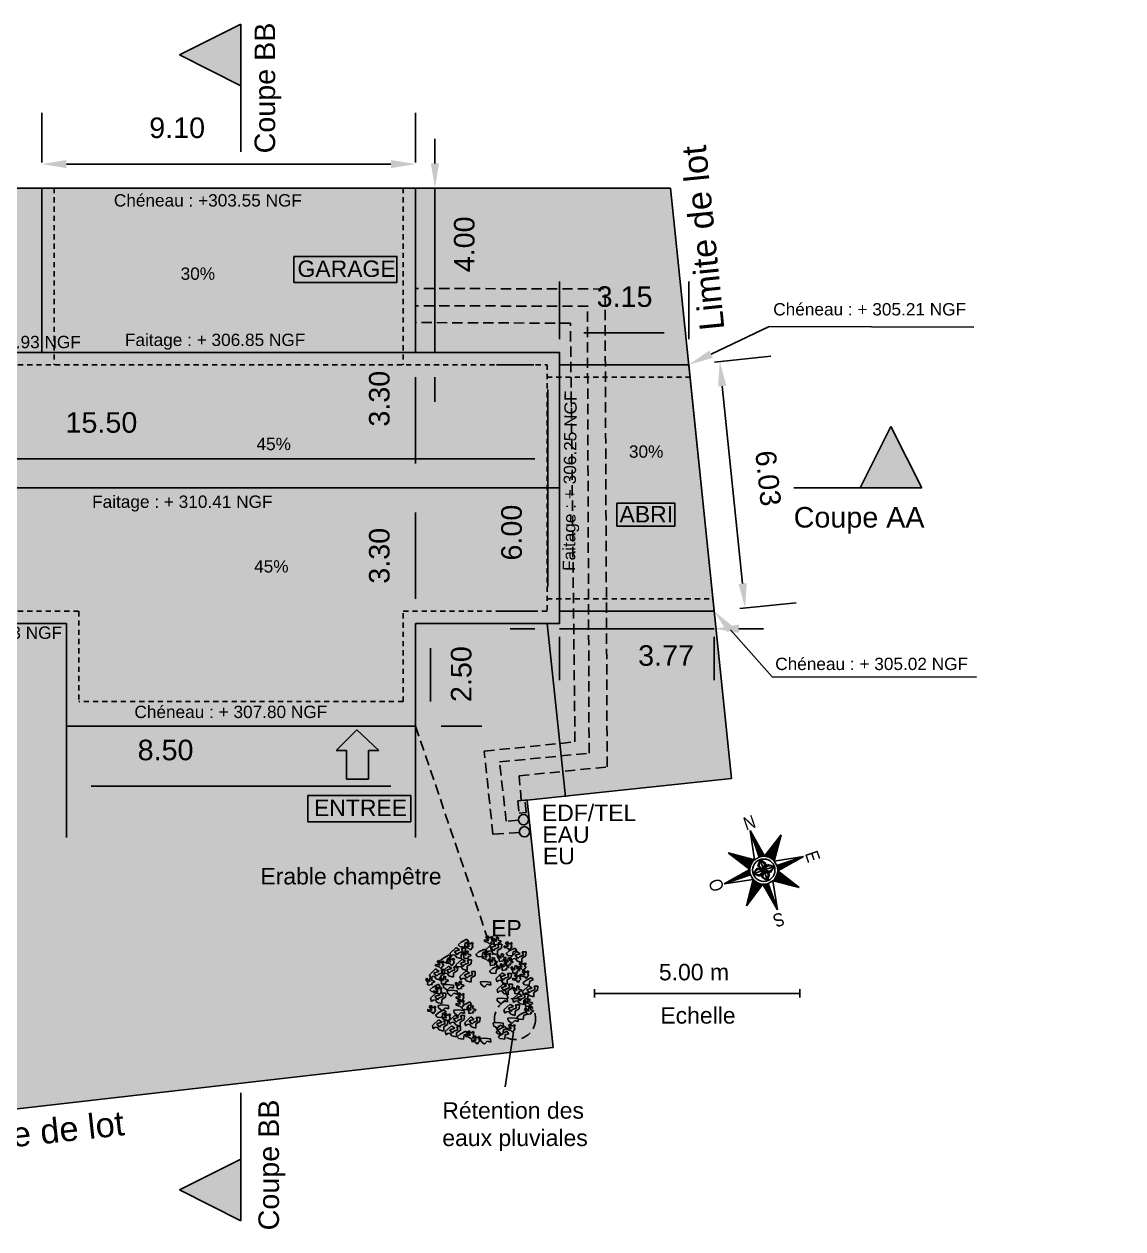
# Model space of a CAD drawing. Header units: millimetres. Extents: x 2330.9 to 2374, y 1703.3 to 1732.6.
# Drawn here: x 2347.2 to 2373.95, y 1703.26 to 1732.59 of the extents above; entities that cross this region are included whole.
import ezdxf
from ezdxf import colors
from ezdxf.entities.mleader import LeaderData, LeaderLine
from ezdxf.math import Vec2, Vec3

# ---------------------------------------------------------------- set-up
doc = ezdxf.new("R2010")
doc.units = ezdxf.units.MM
doc.linetypes.add('CACHE', pattern=[0.375, 0.25, -0.125])
doc.linetypes.add('PTS_EXT', pattern=[999999, 0, -999999])
for name, color, linetype in [('Cotations', 1, 'Continuous'), ('Espaces verts', 82, 'Continuous'), ('LimitesLot', 5, 'Continuous'), ('Maison', 7, 'Continuous'), ('Réseaux', 8, 'Continuous'), ('Texte', 7, 'Continuous')]:
    doc.layers.add(name, color=color, linetype=linetype)
doc.styles.get("Standard").update_dxf_attribs({"font": 'Arial.ttf'})
doc.dimstyles.new('ISO-25', dxfattribs={"dimtxt": 2.5, "dimasz": 2.5, "dimexe": 1.25, "dimexo": 0.625, "dimtad": 1, "dimtxsty": 'Standard', "dimcen": 2.5, "dimadec": 0, "dimazin": 0, "dimtfac": 1, "dimtmove": 0, "dimatfit": 3, "dimfxl": 1, "dimarcsym": 0})

# ---------------------------------------------------------------- blocks, each defined once
blk = doc.blocks.new('*D10')
at = {"layer": 'Cotations', "color": 0, "lineweight": -2, "transparency": 16777216}
for p, q in [((2344.734, 1721.92), (2344.734, 1723.257)), ((2360.234, 1721.92), (2360.234, 1723.257)), ((2345.334, 1722.007), (2359.634, 1722.007))]:
    blk.add_line(p, q, dxfattribs=at)
at = {"layer": 'Cotations', "color": 0, "transparency": 16777216}
for points in [[(2345.334, 1722.107), (2345.334, 1721.907), (2344.734, 1722.007)], [(2359.634, 1722.107), (2359.634, 1721.907), (2360.234, 1722.007)]]:
    blk.add_solid(points, dxfattribs=at)
at = {"layer": 'Defpoints', "color": 0, "transparency": 16777216}
for p in [(2360.234, 1722.007), (2344.734, 1721.295), (2360.234, 1721.295)]:
    blk.add_point(p, dxfattribs=at)
at = {"layer": 'Cotations', "color": 0, "transparency": 16777216, "insert": (2349.087, 1722.887), "char_height": 0.5, "attachment_point": 5}
blk.add_mtext('15.50', dxfattribs=at)
blk = doc.blocks.new('*D11')
at = {"layer": 'Cotations', "color": 0, "lineweight": -2, "transparency": 16777216}
for p, q in [((2348.234, 1717.37), (2348.234, 1712.785)), ((2356.734, 1717.37), (2356.734, 1712.785)), ((2348.834, 1714.035), (2356.134, 1714.035))]:
    blk.add_line(p, q, dxfattribs=at)
at = {"layer": 'Cotations', "color": 0, "transparency": 16777216}
for points in [[(2348.834, 1714.135), (2348.834, 1713.935), (2348.234, 1714.035)], [(2356.134, 1714.135), (2356.134, 1713.935), (2356.734, 1714.035)]]:
    blk.add_solid(points, dxfattribs=at)
at = {"layer": 'Defpoints', "color": 0, "transparency": 16777216}
for p in [(2348.234, 1717.995), (2356.734, 1717.995), (2356.734, 1714.035)]:
    blk.add_point(p, dxfattribs=at)
at = {"layer": 'Cotations', "color": 0, "transparency": 16777216, "insert": (2350.648, 1714.915), "char_height": 0.5, "attachment_point": 5}
blk.add_mtext('8.50', dxfattribs=at)
blk = doc.blocks.new('*D13')
at = {"layer": 'Cotations', "color": 0, "lineweight": -2, "transparency": 16777216}
for p, q in [((2357.359, 1717.995), (2358.345, 1717.995)), ((2357.095, 1717.395), (2357.095, 1716.095)), ((2357.359, 1715.495), (2358.345, 1715.495))]:
    blk.add_line(p, q, dxfattribs=at)
at = {"layer": 'Cotations', "color": 0, "transparency": 16777216}
for points in [[(2356.995, 1717.395), (2357.195, 1717.395), (2357.095, 1717.995)], [(2356.995, 1716.095), (2357.195, 1716.095), (2357.095, 1715.495)]]:
    blk.add_solid(points, dxfattribs=at)
at = {"layer": 'Defpoints', "color": 0, "transparency": 16777216}
for p in [(2356.734, 1717.995), (2356.734, 1715.495), (2357.095, 1715.495)]:
    blk.add_point(p, dxfattribs=at)
at = {"layer": 'Cotations', "color": 0, "transparency": 16777216, "insert": (2357.847, 1716.765), "char_height": 0.5, "attachment_point": 5, "rotation": 90}
blk.add_mtext('2.50', dxfattribs=at)
blk = doc.blocks.new('*D14')
at = {"layer": 'Cotations', "color": 0, "lineweight": -2, "transparency": 16777216}
for p, q in [((2347.634, 1729.22), (2347.634, 1730.429)), ((2356.734, 1729.22), (2356.734, 1730.429)), ((2348.234, 1729.179), (2356.134, 1729.179))]:
    blk.add_line(p, q, dxfattribs=at)
at = {"layer": 'Cotations', "color": 0, "transparency": 16777216}
for points in [[(2348.234, 1729.279), (2348.234, 1729.079), (2347.634, 1729.179)], [(2356.134, 1729.279), (2356.134, 1729.079), (2356.734, 1729.179)]]:
    blk.add_solid(points, dxfattribs=at)
at = {"layer": 'Defpoints', "color": 0, "transparency": 16777216}
for p in [(2356.734, 1729.179), (2347.634, 1728.595), (2356.734, 1728.595)]:
    blk.add_point(p, dxfattribs=at)
at = {"layer": 'Cotations', "color": 0, "transparency": 16777216, "insert": (2350.93, 1730.059), "char_height": 0.5, "attachment_point": 5}
blk.add_mtext('9.10', dxfattribs=at)
blk = doc.blocks.new('*D15')
at = {"layer": 'Cotations', "color": 0, "lineweight": -2, "transparency": 16777216}
for p, q in [((2359.609, 1724.295), (2358.703, 1724.295)), ((2359.953, 1723.695), (2359.953, 1718.895)), ((2359.609, 1718.295), (2358.703, 1718.295))]:
    blk.add_line(p, q, dxfattribs=at)
at = {"layer": 'Cotations', "color": 0, "transparency": 16777216}
for points in [[(2359.853, 1723.695), (2360.053, 1723.695), (2359.953, 1724.295)], [(2359.853, 1718.895), (2360.053, 1718.895), (2359.953, 1718.295)]]:
    blk.add_solid(points, dxfattribs=at)
at = {"layer": 'Defpoints', "color": 0, "transparency": 16777216}
for p in [(2360.234, 1724.295), (2359.953, 1718.295), (2360.234, 1718.295)]:
    blk.add_point(p, dxfattribs=at)
at = {"layer": 'Cotations', "color": 0, "transparency": 16777216, "insert": (2359.073, 1720.209), "char_height": 0.5, "attachment_point": 5, "rotation": 90}
blk.add_mtext('6.00', dxfattribs=at)
blk = doc.blocks.new('*D16')
at = {"layer": 'Cotations', "color": 0, "lineweight": -2, "transparency": 16777216}
for p, q in [((2360.234, 1724.92), (2360.234, 1726.32)), ((2363.386, 1724.92), (2363.386, 1726.32)), ((2360.834, 1725.07), (2362.786, 1725.07))]:
    blk.add_line(p, q, dxfattribs=at)
at = {"layer": 'Cotations', "color": 0, "transparency": 16777216}
for points in [[(2360.834, 1725.17), (2360.834, 1724.97), (2360.234, 1725.07)], [(2362.786, 1725.17), (2362.786, 1724.97), (2363.386, 1725.07)]]:
    blk.add_solid(points, dxfattribs=at)
at = {"layer": 'Defpoints', "color": 0, "transparency": 16777216}
for p in [(2363.386, 1725.07), (2360.234, 1724.295), (2363.386, 1724.295)]:
    blk.add_point(p, dxfattribs=at)
at = {"layer": 'Cotations', "color": 0, "transparency": 16777216, "insert": (2361.822, 1725.95), "char_height": 0.5, "attachment_point": 5}
blk.add_mtext('3.15', dxfattribs=at)
blk = doc.blocks.new('*D17')
at = {"layer": 'Cotations', "color": 0, "lineweight": -2, "transparency": 16777216}
for p, q in [((2359.634, 1717.869), (2359.034, 1717.869)), ((2360.234, 1717.869), (2364.005, 1717.869)), ((2364.605, 1717.869), (2365.205, 1717.869)), ((2360.234, 1717.67), (2360.234, 1716.619)), ((2364.005, 1717.67), (2364.005, 1716.619))]:
    blk.add_line(p, q, dxfattribs=at)
at = {"layer": 'Cotations', "color": 0, "transparency": 16777216}
for points in [[(2359.634, 1717.969), (2359.634, 1717.769), (2360.234, 1717.869)], [(2364.605, 1717.969), (2364.605, 1717.769), (2364.005, 1717.869)]]:
    blk.add_solid(points, dxfattribs=at)
at = {"layer": 'Defpoints', "color": 0, "transparency": 16777216}
for p in [(2360.234, 1718.295), (2364.005, 1718.295), (2364.005, 1717.869)]:
    blk.add_point(p, dxfattribs=at)
at = {"layer": 'Cotations', "color": 0, "transparency": 16777216, "insert": (2362.832, 1717.214), "char_height": 0.5, "attachment_point": 5}
blk.add_mtext('3.77', dxfattribs=at)
blk = doc.blocks.new('*D18')
at = {"layer": 'Cotations', "color": 0, "lineweight": -2, "transparency": 16777216}
for p, q in [((2364.008, 1724.359), (2365.382, 1724.501)), ((2364.2, 1723.776), (2364.696, 1718.969)), ((2364.627, 1718.359), (2366.001, 1718.501))]:
    blk.add_line(p, q, dxfattribs=at)
at = {"layer": 'Cotations', "color": 0, "transparency": 16777216}
for points in [[(2364.299, 1723.786), (2364.1, 1723.765), (2364.138, 1724.372)], [(2364.795, 1718.98), (2364.596, 1718.959), (2364.757, 1718.372)]]:
    blk.add_solid(points, dxfattribs=at)
at = {"layer": 'Defpoints', "color": 0, "transparency": 16777216}
for p in [(2363.386, 1724.295), (2364.005, 1718.295), (2364.757, 1718.372)]:
    blk.add_point(p, dxfattribs=at)
at = {"layer": 'Cotations', "color": 0, "transparency": 16777216, "insert": (2365.317, 1721.532), "char_height": 0.5, "attachment_point": 5, "rotation": 275.8917}
blk.add_mtext('6.03', dxfattribs=at)
blk = doc.blocks.new('*D20')
at = {"layer": 'Cotations', "color": 0, "lineweight": -2, "transparency": 16777216}
for p, q in [((2357.359, 1721.295), (2357.984, 1721.295)), ((2356.734, 1718.595), (2356.734, 1720.695)), ((2357.359, 1717.995), (2357.984, 1717.995))]:
    blk.add_line(p, q, dxfattribs=at)
at = {"layer": 'Cotations', "color": 0, "transparency": 16777216}
for points in [[(2356.634, 1720.695), (2356.834, 1720.695), (2356.734, 1721.295)], [(2356.634, 1718.595), (2356.834, 1718.595), (2356.734, 1717.995)]]:
    blk.add_solid(points, dxfattribs=at)
at = {"layer": 'Defpoints', "color": 0, "transparency": 16777216}
for p in [(2356.734, 1721.295), (2356.734, 1721.295), (2356.734, 1717.995)]:
    blk.add_point(p, dxfattribs=at)
at = {"layer": 'Cotations', "color": 0, "transparency": 16777216, "insert": (2355.854, 1719.645), "char_height": 0.5, "attachment_point": 5, "rotation": 90}
blk.add_mtext('3.30', dxfattribs=at)
blk = doc.blocks.new('*D28')
at = {"layer": 'Cotations', "color": 0, "lineweight": -2, "transparency": 16777216}
for p, q in [((2356.891, 1724.595), (2355.484, 1724.595)), ((2356.734, 1723.995), (2356.734, 1721.895)), ((2356.891, 1721.295), (2355.484, 1721.295))]:
    blk.add_line(p, q, dxfattribs=at)
at = {"layer": 'Cotations', "color": 0, "transparency": 16777216}
for points in [[(2356.634, 1723.995), (2356.834, 1723.995), (2356.734, 1724.595)], [(2356.634, 1721.895), (2356.834, 1721.895), (2356.734, 1721.295)]]:
    blk.add_solid(points, dxfattribs=at)
at = {"layer": 'Defpoints', "color": 0, "transparency": 16777216}
for p in [(2357.516, 1724.595), (2356.734, 1721.295), (2357.516, 1721.295)]:
    blk.add_point(p, dxfattribs=at)
at = {"layer": 'Cotations', "color": 0, "transparency": 16777216, "insert": (2355.854, 1723.468), "char_height": 0.5, "attachment_point": 5, "rotation": 90}
blk.add_mtext('3.30', dxfattribs=at)
blk = doc.blocks.new('*D29')
at = {"layer": 'Cotations', "color": 0, "lineweight": -2, "transparency": 16777216}
for p, q in [((2357.206, 1729.195), (2357.206, 1729.795)), ((2357.206, 1728.595), (2357.206, 1724.595)), ((2357.359, 1728.595), (2358.456, 1728.595)), ((2357.359, 1724.595), (2358.456, 1724.595)), ((2357.206, 1723.995), (2357.206, 1723.395))]:
    blk.add_line(p, q, dxfattribs=at)
at = {"layer": 'Cotations', "color": 0, "transparency": 16777216}
for points in [[(2357.106, 1729.195), (2357.306, 1729.195), (2357.206, 1728.595)], [(2357.106, 1723.995), (2357.306, 1723.995), (2357.206, 1724.595)]]:
    blk.add_solid(points, dxfattribs=at)
at = {"layer": 'Defpoints', "color": 0, "transparency": 16777216}
for p in [(2356.734, 1728.595), (2356.734, 1724.595), (2357.206, 1724.595)]:
    blk.add_point(p, dxfattribs=at)
at = {"layer": 'Cotations', "color": 0, "transparency": 16777216, "insert": (2357.922, 1727.225), "char_height": 0.5, "attachment_point": 5, "rotation": 90}
blk.add_mtext('4.00', dxfattribs=at)
blk = doc.blocks.new('BRANCHO1', base_point=(16.66, 36.12))
for p, q in [((16.573, 36.15), (16.636, 36.208)), ((16.671, 36.184), (16.619, 36.168)), ((16.636, 36.208), (16.671, 36.184)), ((16.702, 36.168), (16.691, 36.202)), ((16.691, 36.202), (16.731, 36.202)), ((16.731, 36.202), (16.728, 36.162)), ((16.582, 36.116), (16.573, 36.15)), ((16.599, 36.131), (16.582, 36.116)), ((16.622, 36.134), (16.599, 36.131)), ((16.619, 36.168), (16.645, 36.134)), ((16.642, 36.107), (16.622, 36.134)), ((16.685, 36.094), (16.642, 36.107)), ((16.645, 36.134), (16.662, 36.153)), ((16.662, 36.153), (16.702, 36.168)), ((16.688, 36.101), (16.685, 36.094)), ((16.728, 36.162), (16.688, 36.137)), ((16.688, 36.137), (16.688, 36.101))]:
    blk.add_line(p, q)
blk = doc.blocks.new('BRANCHO2', base_point=(16.83, 36.07))
for p, q in [((16.783, 36.097), (16.824, 36.101)), ((16.786, 36.072), (16.783, 36.097)), ((16.824, 36.041), (16.786, 36.072)), ((16.824, 36.101), (16.887, 36.094)), ((16.853, 36.073), (16.824, 36.041)), ((16.889, 36.062), (16.853, 36.073)), ((16.887, 36.094), (16.889, 36.062))]:
    blk.add_line(p, q)
blk = doc.blocks.new('BRANCHO3', base_point=(16.71, 35.96))
for p, q in [((16.655, 35.995), (16.655, 35.979)), ((16.684, 35.989), (16.655, 35.995)), ((16.655, 35.979), (16.681, 35.973)), ((16.69, 36.035), (16.67, 36.026)), ((16.67, 36.026), (16.687, 36.001)), ((16.681, 35.973), (16.693, 35.97)), ((16.701, 35.992), (16.684, 35.989)), ((16.687, 36.001), (16.701, 35.992)), ((16.696, 36.032), (16.69, 36.035)), ((16.693, 36.016), (16.696, 36.032)), ((16.71, 36.016), (16.693, 36.016)), ((16.693, 35.97), (16.707, 35.955)), ((16.707, 35.955), (16.713, 35.955)), ((16.73, 36.029), (16.71, 36.016)), ((16.713, 35.955), (16.724, 35.97)), ((16.724, 35.998), (16.739, 36.023)), ((16.739, 35.989), (16.724, 35.998)), ((16.724, 35.97), (16.739, 35.989)), ((16.739, 36.023), (16.73, 36.029))]:
    blk.add_line(p, q)

msp = doc.modelspace()

# ---------------------------------------------------------------- hatches: boundary and pattern name
at = {"true_color": 0x939598, "transparency": 33554508}
h = msp.add_hatch(dxfattribs=at)
h.set_pattern_fill('ANGLE', color=252)
h.set_pattern_definition([(0, (1.8965, 1.311), (0, 6.985), [5.08, -1.905]), (90, (1.8965, 1.311), (-6.985, 4e-16), [5.08, -1.905])])
h.paths.add_polyline_path([(2355.839, 1714.907), (2355.305, 1715.407), (2354.805, 1714.907), (2355.055, 1714.907), (2355.055, 1714.207), (2355.589, 1714.207), (2355.589, 1714.907)])
at = {"layer": 'Espaces verts', "transparency": 33554508}
h = msp.add_hatch(color=256, dxfattribs=at)
h.dxf.hatch_style = 1
h.paths.add_polyline_path([(2339.189, 1725.531), (2340.117, 1705.404), (2360.086, 1707.692), (2359.46, 1713.71), (2360.389, 1713.808), (2359.941, 1718.012), (2356.741, 1718.012), (2356.741, 1715.512), (2348.241, 1715.512), (2348.241, 1718.012), (2344.741, 1718.012), (2344.741, 1724.612), (2347.641, 1724.612), (2347.641, 1728.612), (2341.899, 1728.612)])
at = {"layer": 'Espaces verts', "true_color": 0x939598, "transparency": 33554508}
h = msp.add_hatch(color=252, dxfattribs=at)
h.dxf.hatch_style = 1
h.paths.add_polyline_path([(2356.734, 1724.595), (2360.234, 1724.595), (2360.234, 1724.295), (2363.386, 1724.295), (2362.942, 1728.595), (2356.734, 1728.595)])
h.paths.add_polyline_path([(2364.005, 1718.295), (2360.234, 1718.295), (2360.234, 1717.995), (2359.934, 1717.995), (2360.382, 1713.792), (2364.426, 1714.221)])
at = {"layer": 'Maison', "true_color": 0x991b1e, "transparency": 33554508}
h = msp.add_hatch(color=244, dxfattribs=at)
h.dxf.hatch_style = 1
h.paths.add_polyline_path([(2360.234, 1724.595), (2344.734, 1724.595), (2344.734, 1721.295), (2360.234, 1721.295)])
h.paths.add_polyline_path([(2360.234, 1721.295), (2344.734, 1721.295), (2344.734, 1717.995), (2348.234, 1717.995), (2348.234, 1715.495), (2356.734, 1715.495), (2356.734, 1717.995), (2360.234, 1717.995)])
h.paths.add_polyline_path([(2356.734, 1728.595), (2347.634, 1728.595), (2347.634, 1724.595), (2356.734, 1724.595)])
h.paths.add_polyline_path([(2363.386, 1724.295), (2360.234, 1724.295), (2360.234, 1718.295), (2364.005, 1718.295)])
at = {"layer": 'Texte', "true_color": 0x939598, "transparency": 33554508}
h = msp.add_hatch(dxfattribs=at)
h.set_pattern_fill('ANGLE', color=252)
h.set_pattern_definition([(0, (-21.025, 12.3875), (0, 6.985), [5.08, -1.905]), (90, (-21.025, 12.3875), (-6.985, 4e-16), [5.08, -1.905])])
h.paths.add_polyline_path([(2352.484, 1732.585), (2350.984, 1731.835), (2352.484, 1731.085)])
h = msp.add_hatch(dxfattribs=at)
h.set_pattern_fill('ANGLE', color=252, angle=90)
h.set_pattern_definition([(90, (4086.167, -625.062), (-6.985, 4e-16), [5.08, -1.905]), (180, (4086.167, -625.062), (-9e-16, -6.985), [5.08, -1.905])])
h.paths.add_polyline_path([(2352.484, 1731.085), (2352.484, 1732.585), (2350.984, 1731.835)])
h = msp.add_hatch(color=252, dxfattribs=at)
h.dxf.hatch_style = 1
h.paths.add_polyline_path([(2352.484, 1704.961), (2350.984, 1704.211), (2352.484, 1703.461)])
h.paths.add_polyline_path([(2352.484, 1731.085), (2352.484, 1732.585), (2350.984, 1731.835)])
h = msp.add_hatch(dxfattribs=at)
h.set_pattern_fill('ANGLE', color=252)
h.set_pattern_definition([(0, (-9.616, 0), (0, 6.985), [5.08, -1.905]), (90, (-9.616, 0), (-6.985, 4e-16), [5.08, -1.905])])
h.paths.add_polyline_path([(2369.056, 1721.295), (2368.306, 1722.795), (2367.556, 1721.295)])
h = msp.add_hatch(color=252, dxfattribs=at)
h.dxf.hatch_style = 1
h.paths.add_polyline_path([(2368.306, 1722.795), (2367.556, 1721.295), (2369.056, 1721.295)])
h = msp.add_hatch(dxfattribs=at)
h.set_pattern_fill('ANGLE', color=252)
h.set_pattern_definition([(0, (41.503, 1e-08), (0, 6.985), [5.08, -1.905]), (90, (41.503, 1e-08), (-6.985, 4e-16), [5.08, -1.905])])
h.paths.add_polyline_path([(2373.203, 1722.795), (2372.453, 1721.295), (2373.953, 1721.295)])
h = msp.add_hatch(dxfattribs=at)
h.set_pattern_fill('ANGLE', color=252)
h.set_pattern_definition([(0, (-17.494, -0.712), (0, 6.985), [5.08, -1.905]), (90, (-17.494, -0.712), (-6.985, 4e-16), [5.08, -1.905])])
h.paths.add_polyline_path([(2355.589, 1714.907), (2355.839, 1714.907), (2355.305, 1715.407), (2354.805, 1714.907), (2355.055, 1714.907), (2355.055, 1714.207), (2355.589, 1714.207)])
h = msp.add_hatch(dxfattribs=at)
h.set_pattern_fill('ANGLE', color=252, angle=90)
h.set_pattern_definition([(90, (4093.2236, -653.723), (-6.985, 4e-16), [5.08, -1.905]), (180, (4093.2236, -653.723), (-9e-16, -6.985), [5.08, -1.905])])
h.paths.add_polyline_path([(2352.484, 1703.461), (2352.484, 1704.961), (2350.984, 1704.211)])

# ---------------------------------------------------------------- linework, layer by layer
at = {"transparency": 33554636}
for p, q in [((2355.305, 1715.407), (2354.805, 1714.907)), ((2355.305, 1715.407), (2355.839, 1714.907)), ((2355.055, 1714.907), (2354.805, 1714.907)), ((2355.055, 1714.907), (2355.055, 1714.207)), ((2355.589, 1714.907), (2355.839, 1714.907)), ((2355.589, 1714.907), (2355.589, 1714.207)), ((2355.055, 1714.207), (2355.589, 1714.207)), ((2361.09, 1708.993), (2361.09, 1709.093)), ((2366.09, 1708.993), (2366.09, 1709.093)), ((2361.09, 1708.993), (2366.09, 1708.993)), ((2361.09, 1708.993), (2361.09, 1708.893)), ((2366.09, 1708.993), (2366.09, 1708.893))]:
    msp.add_line(p, q, dxfattribs=at)
at = {"linetype": 'PTS_EXT', "transparency": 33554636}
for p, q in [((2365.228, 1712.331), (2364.877, 1712.956)), ((2364.877, 1712.956), (2364.986, 1712.248)), ((2365.631, 1712.856), (2365.228, 1712.331)), ((2365.466, 1712.216), (2365.631, 1712.856)), ((2364.345, 1712.414), (2364.87, 1712.011)), ((2364.986, 1712.248), (2364.345, 1712.414)), ((2366.174, 1712.324), (2365.466, 1712.216)), ((2365.549, 1711.973), (2366.174, 1712.324)), ((2364.87, 1712.011), (2364.245, 1711.66)), ((2366.074, 1711.57), (2365.549, 1711.973)), ((2364.245, 1711.66), (2364.953, 1711.768)), ((2364.953, 1711.768), (2364.788, 1711.128)), ((2364.788, 1711.128), (2365.191, 1711.652)), ((2365.191, 1711.652), (2365.542, 1711.027)), ((2365.542, 1711.027), (2365.433, 1711.736)), ((2365.433, 1711.736), (2366.074, 1711.57))]:
    msp.add_line(p, q, dxfattribs=at)
at = {"linetype": 'Continuous', "transparency": 33554636}
for p, q in [((2365.228, 1712.331), (2364.877, 1712.956)), ((2365.099, 1712.313), (2364.877, 1712.956)), ((2364.877, 1712.956), (2364.986, 1712.248)), ((2365.099, 1712.313), (2364.877, 1712.956)), ((2364.877, 1712.956), (2364.877, 1712.956)), ((2365.109, 1712.317), (2364.905, 1712.907)), ((2365.228, 1712.331), (2365.631, 1712.856)), ((2365.359, 1712.298), (2365.631, 1712.856)), ((2365.466, 1712.216), (2365.631, 1712.856)), ((2365.135, 1712.324), (2364.98, 1712.774)), ((2365.162, 1712.329), (2365.054, 1712.641)), ((2365.281, 1712.324), (2365.382, 1712.532)), ((2365.308, 1712.317), (2365.465, 1712.64)), ((2365.334, 1712.308), (2365.548, 1712.748)), ((2365.383, 1712.285), (2365.597, 1712.724)), ((2365.406, 1712.27), (2365.563, 1712.592)), ((2364.986, 1712.248), (2364.345, 1712.414)), ((2364.87, 1712.011), (2364.345, 1712.414)), ((2364.904, 1712.141), (2364.345, 1712.414)), ((2364.893, 1712.116), (2364.453, 1712.33)), ((2364.917, 1712.165), (2364.477, 1712.379)), ((2364.884, 1712.09), (2364.561, 1712.247)), ((2364.932, 1712.188), (2364.609, 1712.345)), ((2364.949, 1712.21), (2364.741, 1712.311)), ((2364.968, 1712.231), (2364.873, 1712.277)), ((2364.986, 1712.248), (2365.099, 1712.313)), ((2365.069, 1712.087), (2365.121, 1712.249)), ((2365.101, 1712.098), (2365.121, 1712.249)), ((2365.21, 1711.992), (2365.121, 1712.249)), ((2365.121, 1712.249), (2365.23, 1712.143)), ((2365.121, 1712.249), (2365.262, 1712.154)), ((2365.19, 1712.331), (2365.129, 1712.509)), ((2365.218, 1712.332), (2365.203, 1712.376)), ((2365.253, 1712.329), (2365.299, 1712.424)), ((2365.428, 1712.253), (2365.529, 1712.46)), ((2365.449, 1712.234), (2365.495, 1712.328)), ((2366.174, 1712.324), (2365.466, 1712.216)), ((2365.531, 1712.103), (2366.174, 1712.324)), ((2365.531, 1712.103), (2366.174, 1712.324)), ((2365.534, 1712.093), (2366.124, 1712.296)), ((2365.549, 1711.973), (2366.174, 1712.324)), ((2366.174, 1712.324), (2366.174, 1712.324)), ((2364.87, 1712.011), (2364.245, 1711.66)), ((2364.873, 1711.944), (2364.56, 1711.837)), ((2364.877, 1712.063), (2364.67, 1712.164)), ((2364.87, 1711.972), (2364.693, 1711.911)), ((2364.872, 1712.035), (2364.778, 1712.081)), ((2364.87, 1712.001), (2364.825, 1711.985)), ((2364.952, 1711.903), (2365.048, 1712.044)), ((2364.952, 1711.903), (2365.059, 1712.012)), ((2365.21, 1711.992), (2364.952, 1711.903)), ((2365.048, 1712.044), (2365.21, 1711.992)), ((2365.059, 1712.012), (2365.21, 1711.992)), ((2365.21, 1711.992), (2365.069, 1712.087)), ((2365.21, 1711.992), (2365.101, 1712.098)), ((2365.21, 1711.992), (2365.103, 1711.883)), ((2365.21, 1711.992), (2365.114, 1711.851)), ((2365.157, 1711.83), (2365.21, 1711.992)), ((2365.189, 1711.841), (2365.21, 1711.992)), ((2365.262, 1712.154), (2365.21, 1711.992)), ((2365.23, 1712.143), (2365.21, 1711.992)), ((2365.21, 1711.992), (2365.305, 1712.133)), ((2365.316, 1712.101), (2365.21, 1711.992)), ((2365.21, 1711.992), (2365.467, 1712.08)), ((2365.36, 1711.972), (2365.21, 1711.992)), ((2365.21, 1711.992), (2365.21, 1711.992)), ((2365.21, 1711.992), (2365.21, 1711.992)), ((2365.21, 1711.992), (2365.21, 1711.992)), ((2365.21, 1711.992), (2365.298, 1711.735)), ((2365.21, 1711.992), (2365.21, 1711.992)), ((2365.21, 1711.992), (2365.318, 1711.885)), ((2365.21, 1711.992), (2365.35, 1711.897)), ((2365.371, 1711.94), (2365.21, 1711.992)), ((2365.305, 1712.133), (2365.467, 1712.08)), ((2365.467, 1712.08), (2365.316, 1712.101)), ((2365.467, 1712.08), (2365.36, 1711.972)), ((2365.467, 1712.08), (2365.371, 1711.94)), ((2365.466, 1712.216), (2365.531, 1712.103)), ((2365.541, 1712.067), (2365.992, 1712.222)), ((2365.546, 1712.04), (2365.859, 1712.147)), ((2365.547, 1711.949), (2365.641, 1711.902)), ((2365.549, 1712.012), (2365.726, 1712.073)), ((2365.549, 1711.983), (2365.594, 1711.998)), ((2365.549, 1711.973), (2366.074, 1711.57)), ((2364.888, 1711.881), (2364.245, 1711.66)), ((2364.888, 1711.881), (2364.245, 1711.66)), ((2364.245, 1711.66), (2364.953, 1711.768)), ((2364.245, 1711.66), (2364.245, 1711.66)), ((2364.885, 1711.891), (2364.295, 1711.688)), ((2364.878, 1711.917), (2364.427, 1711.762)), ((2364.953, 1711.768), (2364.788, 1711.128)), ((2365.06, 1711.686), (2364.788, 1711.128)), ((2365.191, 1711.652), (2364.788, 1711.128)), ((2365.036, 1711.699), (2364.822, 1711.26)), ((2365.013, 1711.714), (2364.856, 1711.392)), ((2365.085, 1711.675), (2364.871, 1711.236)), ((2364.953, 1711.768), (2364.888, 1711.881)), ((2364.991, 1711.731), (2364.89, 1711.524)), ((2364.971, 1711.75), (2364.924, 1711.655)), ((2365.103, 1711.883), (2364.952, 1711.903)), ((2365.114, 1711.851), (2364.952, 1711.903)), ((2365.111, 1711.666), (2364.954, 1711.344)), ((2365.138, 1711.659), (2365.037, 1711.452)), ((2365.166, 1711.655), (2365.12, 1711.56)), ((2365.298, 1711.735), (2365.157, 1711.83)), ((2365.298, 1711.735), (2365.189, 1711.841)), ((2365.191, 1711.652), (2365.542, 1711.027)), ((2365.201, 1711.652), (2365.216, 1711.608)), ((2365.229, 1711.652), (2365.29, 1711.475)), ((2365.257, 1711.655), (2365.365, 1711.342)), ((2365.284, 1711.66), (2365.439, 1711.21)), ((2365.35, 1711.897), (2365.298, 1711.735)), ((2365.318, 1711.885), (2365.298, 1711.735)), ((2365.311, 1711.667), (2365.514, 1711.077)), ((2365.433, 1711.736), (2365.32, 1711.67)), ((2365.32, 1711.67), (2365.542, 1711.027)), ((2365.32, 1711.67), (2365.542, 1711.027)), ((2365.542, 1711.027), (2365.433, 1711.736)), ((2365.433, 1711.736), (2366.074, 1711.57)), ((2365.451, 1711.753), (2365.546, 1711.707)), ((2365.47, 1711.774), (2365.678, 1711.673)), ((2365.487, 1711.796), (2365.81, 1711.639)), ((2365.502, 1711.819), (2365.942, 1711.604)), ((2365.515, 1711.843), (2366.074, 1711.57)), ((2365.526, 1711.868), (2365.966, 1711.653)), ((2365.535, 1711.894), (2365.858, 1711.736)), ((2365.542, 1711.921), (2365.749, 1711.819)), ((2365.542, 1711.027), (2365.542, 1711.027))]:
    msp.add_line(p, q, dxfattribs=at)
msp.add_circle((2365.21, 1711.992), 0.272, dxfattribs=at)
for start, end in [(131.151, 176.849), (86.8485, 109), (41.1515, 86.8486), (176.849, 199), (311.151, 356.849), (356.849, 19), (221.151, 266.849), (266.849, 289)]:
    msp.add_arc((2365.21, 1711.992), 0.34, start, end, dxfattribs=at)
at = {"layer": 'Espaces verts', "transparency": 33554636}
for p, q in [((2359.934, 1717.995), (2360.384, 1713.777)), ((2359.453, 1713.693), (2359.396, 1713.699))]:
    msp.add_line(p, q, dxfattribs=at)
at = {"layer": 'LimitesLot'}
for p, q in [((2362.942, 1728.595), (2341.892, 1728.595)), ((2362.942, 1728.595), (2364.426, 1714.221)), ((2359.453, 1713.693), (2364.426, 1714.221)), ((2360.08, 1707.676), (2359.453, 1713.693)), ((2360.08, 1707.676), (2340.11, 1705.387))]:
    msp.add_line(p, q, dxfattribs=at)
at = {"layer": 'Maison'}
for p, q in [((2347.634, 1728.595), (2356.234, 1728.595)), ((2347.634, 1724.595), (2347.634, 1728.595)), ((2356.734, 1728.595), (2356.734, 1724.595)), ((2344.734, 1724.595), (2360.234, 1724.595)), ((2360.234, 1724.595), (2360.234, 1717.995)), ((2360.234, 1724.595), (2360.234, 1721.295)), ((2360.234, 1724.295), (2363.386, 1724.295)), ((2364.005, 1718.295), (2363.386, 1724.295)), ((2360.234, 1721.295), (2344.734, 1721.295)), ((2360.234, 1721.295), (2360.234, 1721.295)), ((2360.234, 1721.295), (2360.234, 1721.295)), ((2360.234, 1718.295), (2364.005, 1718.295)), ((2348.234, 1717.995), (2344.734, 1717.995)), ((2348.234, 1715.495), (2348.234, 1717.995)), ((2360.234, 1717.995), (2356.734, 1717.995)), ((2356.734, 1717.995), (2356.734, 1715.495)), ((2356.734, 1715.495), (2348.234, 1715.495))]:
    msp.add_line(p, q, dxfattribs=at)
at = {"layer": 'Maison', "linetype": 'CACHE', "ltscale": 0.5, "transparency": 33554636}
for p, q in [((2347.934, 1728.595), (2347.934, 1724.295)), ((2356.434, 1728.595), (2356.434, 1724.295)), ((2345.031, 1724.295), (2359.934, 1724.295)), ((2359.934, 1724.295), (2359.934, 1718.295)), ((2359.934, 1723.995), (2363.417, 1723.995)), ((2359.934, 1718.595), (2363.974, 1718.595)), ((2345.031, 1718.295), (2348.534, 1718.295)), ((2348.534, 1718.295), (2348.534, 1716.095)), ((2356.434, 1716.095), (2356.434, 1718.295)), ((2356.434, 1718.295), (2359.934, 1718.295)), ((2356.434, 1716.095), (2348.534, 1716.095))]:
    msp.add_line(p, q, dxfattribs=at)
at = {"layer": 'Maison', "transparency": 33554636}
for points in [[(2351.984, 1727.495, 0, 0.4, 0), (2351.988, 1726.925, 0, 0, 0), (2351.993, 1726.088, 0, 0, 0)], [(2352.463, 1723.321, 0, 0.4, 0), (2352.466, 1722.751, 0, 0, 0), (2352.472, 1721.78, 0, 0, 0)], [(2363.108, 1721.688, 0, 0.4, 0), (2362.538, 1721.685, 0, 0, 0), (2361.583, 1721.679, 0, 0, 0)], [(2352.439, 1718.255, 0, 0.4, 0), (2352.442, 1718.826, 0, 0, 0), (2352.448, 1719.797, 0, 0, 0)]]:
    msp.add_lwpolyline(points, format="xyseb", dxfattribs=at)
at = {"layer": 'Réseaux', "linetype": 'CACHE'}
for p, q in [((2361.308, 1726.138), (2356.734, 1726.152)), ((2361.398, 1714.506), (2361.345, 1726.138)), ((2360.933, 1725.719), (2356.734, 1725.73)), ((2360.958, 1714.841), (2360.917, 1725.719)), ((2360.504, 1725.306), (2356.734, 1725.322)), ((2360.615, 1715.115), (2360.504, 1725.306)), ((2358.403, 1714.889), (2360.615, 1715.115)), ((2358.619, 1712.865), (2358.403, 1714.889)), ((2358.776, 1714.63), (2360.958, 1714.841)), ((2358.942, 1713.182), (2358.776, 1714.63)), ((2359.254, 1714.289), (2361.398, 1714.506)), ((2359.308, 1713.69), (2359.254, 1714.289)), ((2359.24, 1713.207), (2358.942, 1713.182)), ((2359.261, 1712.906), (2358.619, 1712.865))]:
    msp.add_line(p, q, dxfattribs=at)
at = {"layer": 'Réseaux', "linetype": 'CACHE', "transparency": 33554636}
msp.add_line((2356.734, 1715.495), (2358.994, 1708.846), dxfattribs=at)
at = {"layer": 'Réseaux', "linetype": 'CACHE'}
msp.add_lwpolyline([(2359.396, 1713.699), (2359.222, 1713.681), (2359.254, 1713.379), (2359.428, 1713.397)], close=True, dxfattribs=at)
at = {"layer": 'Réseaux'}
for centre in [(2359.363, 1713.222), (2359.383, 1712.928)]:
    msp.add_circle(centre, 0.124, dxfattribs=at)
at = {"layer": 'Réseaux', "linetype": 'CACHE'}
msp.add_circle((2359.155, 1708.373), 0.5, dxfattribs=at)
at = {"layer": 'Texte', "transparency": 33554636}
for p, q in [((2350.984, 1731.835), (2352.484, 1732.585)), ((2352.484, 1729.475), (2352.484, 1732.585)), ((2350.984, 1731.835), (2352.484, 1731.085)), ((2368.306, 1722.795), (2367.556, 1721.295)), ((2368.306, 1722.795), (2369.056, 1721.295)), ((2365.946, 1721.295), (2369.056, 1721.295)), ((2348.234, 1715.495), (2352.484, 1715.495)), ((2352.484, 1706.571), (2352.484, 1703.461)), ((2350.984, 1704.211), (2352.484, 1704.961)), ((2350.984, 1704.211), (2352.484, 1703.461))]:
    msp.add_line(p, q, dxfattribs=at)
at = {"layer": 'Texte'}
msp.add_line((2359.118, 1708.053), (2358.919, 1706.716), dxfattribs=at)
at = {"layer": 'Texte', "transparency": 33554636}
for points in [[(2353.772, 1726.933), (2356.281, 1726.933), (2356.281, 1726.298), (2353.772, 1726.298)], [(2361.634, 1720.922), (2363.046, 1720.922), (2363.046, 1720.368), (2361.634, 1720.368)], [(2354.108, 1713.807), (2356.617, 1713.807), (2356.617, 1713.172), (2354.108, 1713.172)]]:
    msp.add_lwpolyline(points, close=True, dxfattribs=at)

# ---------------------------------------------------------------- block references
at = {"layer": 'Espaces verts', "transparency": 33554636}
for name, p, xscale, yscale, zscale, rotation in [('BRANCHO2', (2357.9, 1710.188), 2.383188453260404, 2.383188453260404, 2.383188453260404, 33.69006752598447), ('BRANCHO3', (2358.663, 1710.188), 2.383188453260406, 2.383188453260406, 2.383188453260406, 315.0000000000102), ('BRANCHO2', (2357.471, 1709.807), 2.383188453260404, 2.383188453260404, 2.383188453260404, 33.69006752598447), ('BRANCHO3', (2357.924, 1709.854), 2.383188453260406, 2.383188453260406, 2.383188453260406, 315.0000000000102), ('BRANCHO2', (2358.329, 1709.95), 2.383188453260404, 2.383188453260404, 2.383188453260404, 33.69006752598447), ('BRANCHO3', (2358.567, 1709.687), 2.383188453260406, 2.383188453260406, 2.383188453260406, 315.0000000000102), ('BRANCHO3', (2358.782, 1709.783), 2.383188453260406, 2.383188453260406, 2.383188453260406, 315.0000000000102), ('BRANCHO3', (2358.949, 1709.687), 2.383188453260406, 2.383188453260406, 2.383188453260406, 315.0000000000102), ('BRANCHO2', (2359.068, 1709.973), 2.383188453260404, 2.383188453260404, 2.383188453260404, 33.69006752598447), ('BRANCHO2', (2358.663, 1709.544), 2.383188453260404, 2.383188453260404, 2.383188453260404, 33.69006752598447), ('BRANCHO3', (2358.853, 1709.568), 2.383188453260406, 2.383188453260406, 2.383188453260406, 315.0000000000102), ('BRANCHO3', (2359.115, 1709.497), 2.383188453260406, 2.383188453260406, 2.383188453260406, 315.0000000000102), ('BRANCHO3', (2357.042, 1709.211), 2.383188453260406, 2.383188453260406, 2.383188453260406, 315.0000000000102), ('BRANCHO3', (2357.376, 1709.235), 2.383188453260406, 2.383188453260406, 2.383188453260406, 315.0000000000102), ('BRANCHO3', (2357.757, 1709.115), 2.383188453260406, 2.383188453260406, 2.383188453260406, 315.0000000000102), ('BRANCHO2', (2359.473, 1709.258), 2.383188453260404, 2.383188453260404, 2.383188453260404, 33.69006752598447), ('BRANCHO2', (2357.209, 1709.092), 2.383188453260404, 2.383188453260404, 2.383188453260404, 33.69006752598447), ('BRANCHO3', (2359.163, 1708.996), 2.383188453260406, 2.383188453260406, 2.383188453260406, 315.0000000000102), ('BRANCHO2', (2357.971, 1708.663), 2.383188453260404, 2.383188453260404, 2.383188453260404, 33.69006752598447), ('BRANCHO3', (2358.043, 1708.52), 2.383188453260406, 2.383188453260406, 2.383188453260406, 315.0000000000102), ('BRANCHO3', (2359.425, 1708.686), 2.383188453260406, 2.383188453260406, 2.383188453260406, 315.0000000000102), ('BRANCHO3', (2359.449, 1708.496), 2.383188453260406, 2.383188453260406, 2.383188453260406, 315.0000000000102), ('BRANCHO2', (2357.352, 1708.472), 2.383188453260404, 2.383188453260404, 2.383188453260404, 33.69006752598447), ('BRANCHO2', (2359.33, 1708.424), 2.383188453260404, 2.383188453260404, 2.383188453260404, 33.69006752598447), ('BRANCHO2', (2358.829, 1708.067), 2.383188453260404, 2.383188453260404, 2.383188453260404, 33.69006752598447), ('BRANCHO2', (2357.876, 1707.948), 2.383188453260404, 2.383188453260404, 2.383188453260404, 33.69006752598447), ('BRANCHO2', (2358.877, 1707.948), 2.383188453260404, 2.383188453260404, 2.383188453260404, 33.69006752598447)]:
    msp.add_blockref(name, p, dxfattribs=dict(at, xscale=xscale, yscale=yscale, zscale=zscale, rotation=rotation))
at = {"layer": 'Espaces verts', "transparency": 33554636, "xscale": 2.383188453260405, "yscale": 2.383188453260405, "zscale": 2.383188453260405}
for name, p in [('BRANCHO3', (2358.067, 1710.069)), ('BRANCHO3', (2358.543, 1710.212)), ('BRANCHO1', (2358.663, 1709.997)), ('BRANCHO3', (2359.02, 1710.069)), ('BRANCHO1', (2357.781, 1709.902)), ('BRANCHO3', (2358.496, 1709.807)), ('BRANCHO1', (2359.258, 1709.807)), ('BRANCHO3', (2357.352, 1709.616)), ('BRANCHO1', (2357.59, 1709.449)), ('BRANCHO3', (2357.614, 1709.687)), ('BRANCHO1', (2357.924, 1709.616)), ('BRANCHO3', (2359.354, 1709.568)), ('BRANCHO1', (2357.28, 1709.378)), ('BRANCHO1', (2358.019, 1709.33)), ('BRANCHO1', (2358.901, 1709.282)), ('BRANCHO3', (2359.234, 1709.282)), ('BRANCHO3', (2359.425, 1709.378)), ('BRANCHO1', (2357.304, 1708.806)), ('BRANCHO3', (2357.304, 1708.972)), ('BRANCHO2', (2357.519, 1709.139)), ('BRANCHO2', (2357.614, 1708.996)), ('BRANCHO3', (2357.852, 1708.829)), ('BRANCHO2', (2358.424, 1709.211)), ('BRANCHO1', (2358.925, 1709.02)), ('BRANCHO1', (2359.544, 1708.972)), ('BRANCHO2', (2357.399, 1708.639)), ('BRANCHO3', (2357.852, 1708.663)), ('BRANCHO2', (2358.829, 1708.806)), ('BRANCHO1', (2359.092, 1708.52)), ('BRANCHO1', (2359.306, 1708.782)), ('BRANCHO3', (2357.161, 1708.52)), ('BRANCHO3', (2357.519, 1708.329)), ('BRANCHO1', (2357.757, 1708.257)), ('BRANCHO2', (2357.781, 1708.52)), ('BRANCHO1', (2358.138, 1708.21)), ('BRANCHO1', (2357.352, 1708.138)), ('BRANCHO1', (2357.662, 1707.995)), ('BRANCHO2', (2358.734, 1708.21)), ('BRANCHO3', (2359.092, 1708.067)), ('BRANCHO2', (2359.092, 1708.329)), ('BRANCHO3', (2358.091, 1707.9)), ('BRANCHO3', (2358.234, 1707.781)), ('BRANCHO2', (2358.424, 1707.828))]:
    msp.add_blockref(name, p, dxfattribs=at)

# ---------------------------------------------------------------- texts
at = {"linetype": 'Continuous', "transparency": 33554636, "width": 0.85}
for s, rotation, p in [('N', 19, (2364.783, 1712.956)), ('E', 289, (2366.208, 1712.396)), ('O', 109, (2364.254, 1711.541)), ('S', 199, (2365.645, 1710.978))]:
    msp.add_text(s, height=0.32, rotation=rotation, dxfattribs=at).set_placement(p)
at = {"layer": 'Texte', "transparency": 33554636, "char_height": 0.5, "attachment_point": 1, "rotation": 90}
for insert in [(2352.815, 1729.439), (2352.909, 1703.226)]:
    msp.add_mtext_dynamic_manual_height_columns('Coupe BB', width=4.63344, gutter_width=12.5, heights=[0.702], dxfattribs=dict(at, insert=insert))
at = {"layer": 'Texte', "attachment_point": 1}
for s, width, heights, insert, char_height, rotation in [('Limite de lot', 14.37275, [2.279], (2363.657, 1725.101), 0.6, 95.7628), (' Faitage : + 306.25 NGF', 4.8473, [0.00896], (2360.315, 1719.161), 0.3, 89.4218), ('Limite de lot', 5.27482, [1.105], (2345.111, 1705.652), 0.6, 6.2262)]:
    msp.add_mtext_dynamic_manual_height_columns(s, width=width, gutter_width=12.5, heights=heights, dxfattribs=dict(at, insert=insert, char_height=char_height, rotation=rotation))
for s, width, heights, insert, char_height in [('Chéneau : +303.55 NGF', 6.78592, [0.162], (2349.39, 1728.446), 0.3), ('Chéneau : + 308.93 NGF', 4.84602, [0.371], (2343.891, 1724.998), 0.3), ('Faitage : + 306.85 NGF', 6.39214, [0.325], (2349.659, 1725.051), 0.3), ('Faitage : + 310.41 NGF', 6.96462, [0.306], (2348.86, 1721.112), 0.3), ('Chéneau : + 305.02 NGF', 5.40111, [0.63], (2365.489, 1717.164), 0.3), ('Chéneau : + 307.80 NGF', 6.40581, [0.501], (2349.89, 1715.996), 0.3), ('Rétention des \\Peaux pluviales', 4.13392, [1.29], (2357.385, 1706.345), 0.4)]:
    msp.add_mtext_dynamic_manual_height_columns(s, width=width, gutter_width=12.5, heights=heights, dxfattribs=dict(at, insert=insert, char_height=char_height))
at = {"layer": 'Texte', "transparency": 33554636, "attachment_point": 1}
for s, width, heights, insert, char_height in [('30%', 1.31922, [0], (2351.015, 1726.662), 0.3), ('GARAGE', 2.51012, [0.53], (2353.859, 1726.832), 0.4), ('Chéneau : + 305.21 NGF', 5.40111, [0.63], (2365.441, 1725.795), 0.3), ('45%', 1.31922, [0], (2352.861, 1722.516), 0.3), ('30%', 1.31922, [0], (2361.928, 1722.332), 0.3), ('ABRI', 2.51012, [0.53], (2361.699, 1720.856), 0.4), ('Coupe AA', 4.63344, [0.702], (2365.939, 1720.832), 0.5), ('45%', 1.31922, [0], (2352.804, 1719.538), 0.3), ('Chéneau : + 308.93 NGF', 4.90307, [0.449], (2343.434, 1717.923), 0.3), ('ENTREE', 2.51012, [0.53], (2354.261, 1713.709), 0.4), ('EDF/TEL', 4.58216, [0.551], (2359.809, 1713.589), 0.4), ('EAU', 4.58216, [0.551], (2359.822, 1713.059), 0.4), ('EU', 4.58216, [0.551], (2359.834, 1712.537), 0.4), ('Erable champêtre', 4.58216, [0.551], (2352.957, 1712.046), 0.4), ('EP', 4.58216, [0.551], (2358.574, 1710.779), 0.4), ('5.00 m', 2.51012, [0.53], (2362.657, 1709.712), 0.4), ('Echelle', 2.51012, [0.53], (2362.693, 1708.658), 0.4)]:
    msp.add_mtext_dynamic_manual_height_columns(s, width=width, gutter_width=12.5, heights=heights, dxfattribs=dict(at, insert=insert, char_height=char_height))

# ---------------------------------------------------------------- dimensions: what is measured, and where the dimension line sits
at = {"layer": 'Cotations'}
for base, p1, p2, override, picture, middle in [((2356.734, 1729.179), (2347.634, 1728.595), (2356.734, 1728.595), {"dimtxt": 0.5, "dimasz": 0.6, "dimzin": 0, "dimdsep": 46}, '*D14', (2350.93, 1729.179)), ((2363.386, 1725.07), (2360.234, 1724.295), (2363.386, 1724.295), {"dimtxt": 0.5, "dimasz": 0.6, "dimzin": 0, "dimdsep": 46}, '*D16', (2361.822, 1725.07)), ((2364.005, 1717.869), (2360.234, 1718.295), (2364.005, 1718.295), {"dimtxt": 0.5, "dimasz": 0.6, "dimzin": 0, "dimdsep": 46, "dimtmove": 2}, '*D17', (2362.832, 1717.214)), ((2356.734, 1714.035), (2348.234, 1717.995), (2356.734, 1717.995), {"dimtxt": 0.5, "dimasz": 0.6, "dimzin": 0, "dimdsep": 46}, '*D11', (2350.648, 1714.035))]:
    dim = msp.add_linear_dim(base=base, p1=p1, p2=p2, dimstyle='ISO-25', override=override, dxfattribs=at)
    dim.commit()
    dim.dimension.update_dxf_attribs({"geometry": picture, "text_midpoint": middle, "dimtype": 160})
at = {"layer": 'Cotations', "transparency": 33554636}
for base, p1, p2, override, picture, middle in [((2357.206, 1724.595), (2356.734, 1728.595), (2356.734, 1724.595), {"dimtxt": 0.5, "dimasz": 0.6, "dimzin": 0, "dimdsep": 46, "dimtmove": 2}, '*D29', (2357.922, 1727.225)), ((2356.734, 1721.295), (2357.516, 1724.595), (2357.516, 1721.295), {"dimtxt": 0.5, "dimasz": 0.6, "dimzin": 0, "dimdsep": 46}, '*D28', (2356.734, 1723.468))]:
    dim = msp.add_linear_dim(base=base, p1=p1, p2=p2, angle=270, dimstyle='ISO-25', override=override, dxfattribs=at)
    dim.commit()
    dim.dimension.update_dxf_attribs({"geometry": picture, "text_midpoint": middle, "dimtype": 161})
at = {"layer": 'Cotations'}
for base, p1, p2, angle, override, picture, middle, dimtype in [((2359.953, 1718.295), (2360.234, 1724.295), (2360.234, 1718.295), 90, {"dimtxt": 0.5, "dimasz": 0.6, "dimzin": 0, "dimdsep": 46}, '*D15', (2359.953, 1720.209), 160), ((2364.757, 1718.372), (2363.386, 1724.295), (2364.005, 1718.295), 275.8917, {"dimtxt": 0.5, "dimasz": 0.6, "dimdsep": 46}, '*D18', (2364.441, 1721.442), 161), ((2360.234, 1722.007), (2344.734, 1721.295), (2360.234, 1721.295), 360, {"dimtxt": 0.5, "dimasz": 0.6, "dimzin": 0, "dimdsep": 46}, '*D10', (2349.087, 1722.007), 161), ((2356.734, 1721.295), (2356.734, 1717.995), (2356.734, 1721.295), 90, {"dimtxt": 0.5, "dimasz": 0.6, "dimzin": 0, "dimdsep": 46}, '*D20', (2356.734, 1719.645), 161), ((2357.095, 1715.495), (2356.734, 1717.995), (2356.734, 1715.495), 90, {"dimtxt": 0.5, "dimasz": 0.6, "dimzin": 0, "dimdsep": 46, "dimtmove": 2}, '*D13', (2357.847, 1716.765), 160)]:
    dim = msp.add_linear_dim(base=base, p1=p1, p2=p2, angle=angle, dimstyle='ISO-25', override=override, dxfattribs=at)
    dim.commit()
    dim.dimension.update_dxf_attribs({"geometry": picture, "text_midpoint": middle, "dimtype": dimtype})

# ---------------------------------------------------------------- leaders
at = {"layer": 'Texte', "transparency": 33554636}
ml = msp.add_multileader_mtext('Standard', dxfattribs=at)
ml.set_content('', color=256)
ml.set_leader_properties()
ml.build(insert=Vec2(0, 0))
ml.multileader.update_dxf_attribs({"arrow_head_size": 0.6})
ctx = ml.context
ctx.base_point, ctx.arrow_head_size, ctx.plane_origin, ctx.plane_x_axis, ctx.plane_y_axis = Vec3(2370.321, 1725.212), 0.6, Vec3(2367.335, 1727.011), Vec3(0.999998, -0.002187), Vec3(0.002187, 0.999998)
notes = []
notes.append((ctx, [(0, (1, 1, 0), (2365.342, 1725.223), (0.999998, -0.002187), 4.979, [(0, [(2363.386, 1724.295)], 0, [])])]))
ctx.mtext.insert, ctx.mtext.text_direction, ctx.mtext.rotation, ctx.mtext.flow_direction = Vec3(2372.326, 1727.207), Vec3(0.999998, -0.002187), 6.280999, 5
at = {"layer": 'Texte'}
ml = msp.add_multileader_mtext('Standard', dxfattribs=at)
ml.set_content('', color=256)
ml.set_leader_properties()
ml.build(insert=Vec2(0, 0))
ml.multileader.update_dxf_attribs({"arrow_head_size": 0.6})
ctx = ml.context
ctx.base_point, ctx.arrow_head_size, ctx.plane_origin, ctx.plane_x_axis, ctx.plane_y_axis = Vec3(2370.391, 1716.689), 0.6, Vec3(2364.005, 1718.295), Vec3(0.999998, -0.002187), Vec3(0.002187, 0.999998)
notes.append((ctx, [(0, (1, 1, 0), (2365.412, 1716.7), (0.999998, -0.002187), 4.979, [(0, [(2364.005, 1718.295)], 0, [])])]))
ctx.mtext.insert, ctx.mtext.text_direction, ctx.mtext.rotation, ctx.mtext.flow_direction = Vec3(2372.396, 1718.685), Vec3(0.999998, -0.002187), 6.280999, 5
for ctx, leaders in notes:
    for number, flags, end, landing, length, lines in leaders:
        leader = LeaderData()
        leader.index, (leader.has_last_leader_line, leader.has_dogleg_vector, leader.attachment_direction) = number, flags
        leader.last_leader_point, leader.dogleg_vector, leader.dogleg_length = Vec3(end), Vec3(landing), length
        for number, points, colour, breaks in lines:
            line = LeaderLine()
            line.index, line.vertices, line.color, line.breaks = number, Vec3.list(points), colors.encode_raw_color(colour), breaks
            leader.lines.append(line)
        ctx.leaders.append(leader)

doc.saveas('drawing.dxf')
